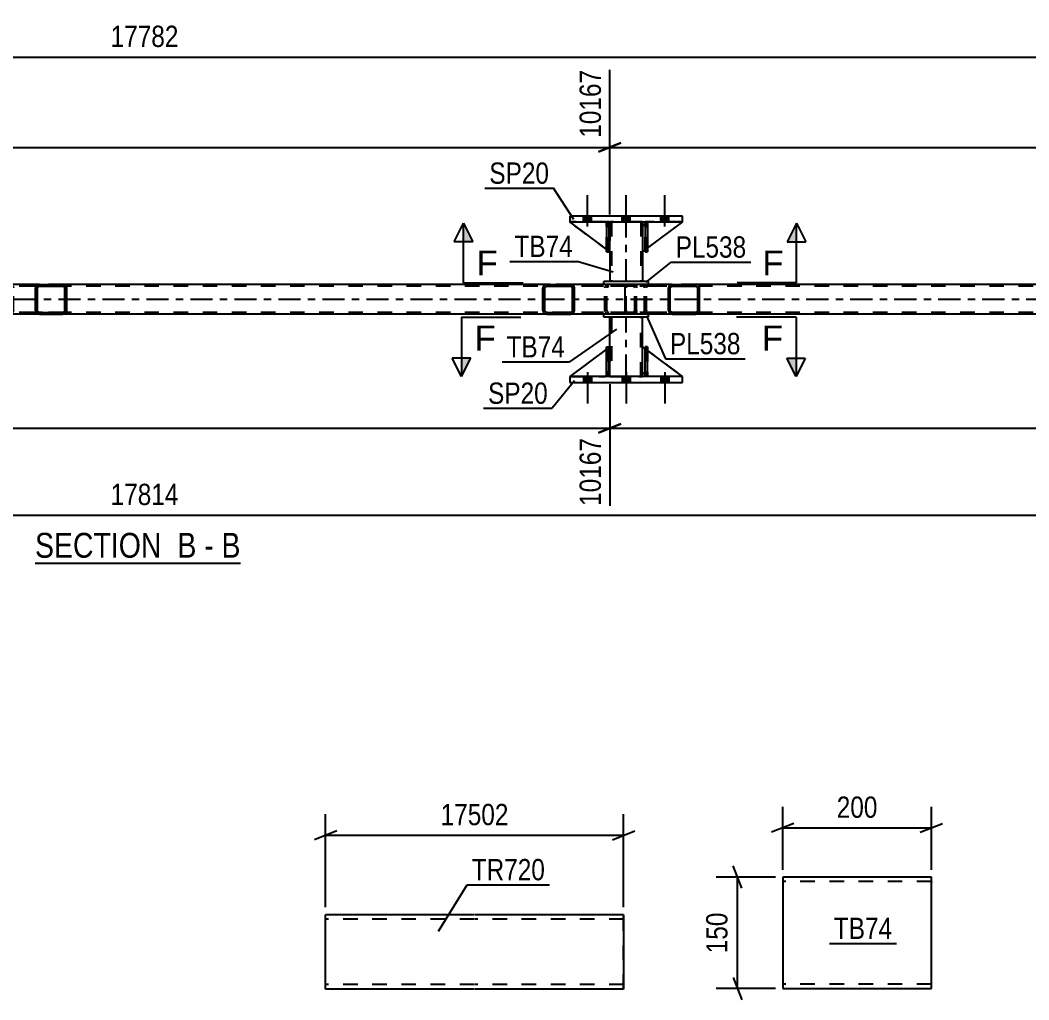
# Model space of a CAD drawing. Header units: millimetres. Extents: x 0 to 841, y 0 to 594.
# Drawn here: x 423 to 558.7, y 123 to 254.8 of the extents above; entities that cross this region are included whole.
import ezdxf

# ---------------------------------------------------------------- set-up
doc = ezdxf.new("R2010")
doc.units = ezdxf.units.MM
doc.linetypes.add('DXK_LINE_DOT2', pattern=[3.9198, 1.9599, -1.9599])
doc.linetypes.add('DXK_LINE_DOT3', pattern=[5.9187, 2.979, -0.9799, 0.9799, -0.9799])
doc.styles.add('Arial', font='ARIAL.TTF', dxfattribs={"height": 0.2})
doc.styles.add('Arial Narrow', font='ARIALN.TTF', dxfattribs={"height": 0.2})

# ---------------------------------------------------------------- blocks, each defined once
blk = doc.blocks.new('Unknown-103655034-12 - 5425')
at = {"color": 6, "linetype": 'Continuous'}
blk.add_line((425, 181.7), (452.65, 181.7), dxfattribs=at)
at = {"color": 0, "linetype": 'Continuous'}
for points in [[(443.11, 182.45), (443.11, 185.95), (425, 185.95), (425, 182.45)], [(446.72, 182.45), (446.72, 185.95), (444.16, 185.95), (444.16, 182.45)], [(449.04, 182.45), (449.04, 185.95), (447.77, 185.95), (447.77, 182.45)], [(452.65, 182.45), (452.65, 185.95), (450.09, 185.95), (450.09, 182.45)]]:
    blk.add_wipeout(points, dxfattribs=at)
at = {"color": 7, "linetype": 'Continuous', "style": 'Arial Narrow'}
for s, p in [('SECTION ', (425, 182.45)), ('B', (444.16, 182.45)), ('B', (450.09, 182.45)), ('-', (447.77, 182.45))]:
    blk.add_text(s, height=3.34, dxfattribs=at).set_placement(p)
blk = doc.blocks.new('Part-103655034-5487 - 5425')
at = {"color": 2, "linetype": 'Continuous'}
for p, q in [((502.33, 227.61), (502.33, 227.01)), ((506.73, 227.61), (506.73, 227.01)), ((502.33, 223.61), (502.33, 219.61)), ((506.73, 223.61), (506.73, 219.61))]:
    blk.add_line(p, q, dxfattribs=at)
at = {"color": 7, "linetype": 'DXK_LINE_DOT2'}
for p, q in [((506.73, 227.61), (502.33, 227.61)), ((502.33, 227.01), (502.33, 223.61)), ((502.57, 227.61), (502.57, 219.61)), ((506.49, 227.61), (506.49, 219.61)), ((506.73, 227.01), (506.73, 223.61)), ((506.73, 219.61), (502.33, 219.61))]:
    blk.add_line(p, q, dxfattribs=at)
at = {"color": 7, "linetype": 'DXK_LINE_DOT3'}
blk.add_line((504.53, 219.61), (504.53, 227.61), dxfattribs=at)
blk = doc.blocks.new('Part-103655034-5560 - 5425')
at = {"color": 2, "linetype": 'Continuous'}
for p, q in [((502.33, 210.81), (502.33, 214.81)), ((506.73, 210.81), (506.73, 214.81)), ((502.33, 206.81), (502.33, 207.41)), ((506.73, 206.81), (506.73, 207.41))]:
    blk.add_line(p, q, dxfattribs=at)
at = {"color": 7, "linetype": 'DXK_LINE_DOT2'}
for p, q in [((506.73, 214.81), (502.33, 214.81)), ((502.57, 214.81), (502.57, 206.81)), ((506.49, 206.81), (506.49, 214.81)), ((502.33, 207.41), (502.33, 210.81)), ((506.73, 207.41), (506.73, 210.81)), ((502.33, 206.81), (506.73, 206.81))]:
    blk.add_line(p, q, dxfattribs=at)
at = {"color": 7, "linetype": 'DXK_LINE_DOT3'}
blk.add_line((504.53, 206.81), (504.53, 214.81), dxfattribs=at)
blk = doc.blocks.new('Part-103655034-5561 - 5425')
at = {"color": 2, "linetype": 'Continuous'}
for p, q in [((507.41, 227.61), (507.09, 227.61)), ((507.09, 227.61), (507.09, 223.61)), ((507.41, 227.61), (507.41, 227.61)), ((507.41, 227.61), (507.41, 223.61)), ((507.41, 223.61), (507.09, 223.61))]:
    blk.add_line(p, q, dxfattribs=at)
at = {"color": 7, "linetype": 'DXK_LINE_DOT2'}
for p, q in [((507.09, 227.01), (507.09, 227.61)), ((507.41, 227.01), (507.09, 227.01)), ((507.09, 227.01), (507.09, 223.61)), ((507.41, 227.01), (507.41, 227.61)), ((507.41, 227.61), (507.41, 227.61)), ((507.41, 223.61), (507.41, 227.01))]:
    blk.add_line(p, q, dxfattribs=at)
blk = doc.blocks.new('Part-103655034-5498 - 5425')
at = {"color": 7, "linetype": 'DXK_LINE_DOT2'}
for p, q in [((502.33, 210.81), (496.93, 206.81)), ((502.33, 207.41), (502.33, 210.81)), ((502.33, 210.81), (502.33, 207.41)), ((496.93, 206.81), (501.73, 206.81)), ((501.73, 206.81), (502.33, 207.41)), ((502.33, 207.41), (501.73, 206.81)), ((502.33, 207.41), (502.33, 207.41))]:
    blk.add_line(p, q, dxfattribs=at)
blk = doc.blocks.new('Part-103655034-5566 - 5425')
at = {"color": 7, "linetype": 'DXK_LINE_DOT2'}
for p, q in [((507.41, 210.81), (507.09, 210.81)), ((507.09, 207.41), (507.09, 210.81)), ((507.09, 210.81), (507.09, 206.81)), ((507.41, 210.81), (507.41, 207.41)), ((507.41, 206.81), (507.41, 210.81)), ((507.41, 207.41), (507.09, 207.41)), ((507.09, 206.81), (507.09, 207.41)), ((507.41, 206.81), (507.09, 206.81)), ((507.41, 207.41), (507.41, 206.81)), ((507.41, 206.81), (507.41, 206.81))]:
    blk.add_line(p, q, dxfattribs=at)
blk = doc.blocks.new('Part-103655034-5502 - 5425')
at = {"linetype": 'Continuous'}
h = blk.add_hatch(dxfattribs=at)
h.set_pattern_fill('', scale=0.7, style=0, pattern_type=0)
h.set_pattern_definition([(45, (514.3635, 218.9149), (-1.57154, 1.57154), [])])
h.paths.add_polyline_path([(514.4, 218.73), (514.36, 218.91), (514.25, 219.07), (514.09, 219.17), (513.9, 219.21), (510.71, 219.21), (510.52, 219.17), (510.36, 219.07), (510.25, 218.91), (510.21, 218.73), (510.21, 215.69), (510.25, 215.51), (510.36, 215.35), (510.52, 215.25), (510.71, 215.21), (513.9, 215.21), (514.09, 215.25), (514.25, 215.35), (514.36, 215.51), (514.4, 215.69)])
h.paths.add_polyline_path([(514.13, 215.6), (514.08, 215.52), (514, 215.47), (513.9, 215.45), (510.71, 215.45), (510.62, 215.47), (510.54, 215.52), (510.48, 215.6), (510.46, 215.69), (510.46, 218.73), (510.48, 218.82), (510.54, 218.9), (510.62, 218.95), (510.71, 218.97), (513.9, 218.97), (514, 218.95), (514.08, 218.9), (514.13, 218.82), (514.15, 218.73), (514.15, 215.69)])
at = {"color": 2, "linetype": 'Continuous'}
for p, q in [((504.39, 218.73), (504.41, 218.91)), ((504.39, 215.69), (504.39, 218.73)), ((504.41, 218.91), (504.47, 219.07)), ((504.47, 219.07), (504.55, 219.17)), ((504.55, 219.17), (504.66, 219.21)), ((510.71, 219.21), (504.66, 219.21)), ((510.25, 218.91), (510.21, 218.73)), ((510.21, 215.69), (510.21, 218.73)), ((510.46, 218.73), (510.48, 218.82)), ((510.46, 215.69), (510.46, 218.73)), ((510.48, 218.82), (510.54, 218.9)), ((510.71, 219.21), (510.52, 219.17)), ((510.54, 218.9), (510.62, 218.95)), ((510.62, 218.95), (510.71, 218.97)), ((510.71, 219.21), (513.9, 219.21)), ((510.71, 218.97), (513.9, 218.97)), ((514.09, 219.17), (513.9, 219.21)), ((513.9, 218.97), (514, 218.95)), ((514, 218.95), (514.08, 218.9)), ((514.08, 218.9), (514.13, 218.82)), ((514.13, 218.82), (514.15, 218.73)), ((514.15, 215.69), (514.15, 218.73)), ((514.4, 218.73), (514.36, 218.91)), ((514.4, 215.69), (514.4, 218.73)), ((504.41, 215.51), (504.39, 215.69)), ((504.47, 215.35), (504.41, 215.51)), ((504.55, 215.25), (504.47, 215.35)), ((504.66, 215.21), (504.55, 215.25)), ((510.71, 215.21), (504.66, 215.21)), ((510.21, 215.69), (510.25, 215.51)), ((510.48, 215.6), (510.46, 215.69)), ((510.54, 215.52), (510.48, 215.6)), ((510.52, 215.25), (510.71, 215.21)), ((510.62, 215.47), (510.54, 215.52)), ((510.71, 215.45), (510.62, 215.47)), ((510.71, 215.45), (513.9, 215.45)), ((510.71, 215.21), (513.9, 215.21)), ((514, 215.47), (513.9, 215.45)), ((513.9, 215.21), (514.09, 215.25)), ((514.08, 215.52), (514, 215.47)), ((514.13, 215.6), (514.08, 215.52)), ((514.15, 215.69), (514.13, 215.6)), ((514.36, 215.51), (514.4, 215.69))]:
    blk.add_line(p, q, dxfattribs=at)
at = {"color": 7, "linetype": 'DXK_LINE_DOT2'}
for p, q in [((504.53, 218.82), (504.52, 218.73)), ((504.52, 215.69), (504.52, 218.73)), ((504.56, 218.9), (504.53, 218.82)), ((504.61, 218.95), (504.56, 218.9)), ((504.66, 218.97), (504.61, 218.95)), ((513.9, 218.97), (504.66, 218.97)), ((505.93, 218.97), (505.93, 219.21)), ((506.75, 219.21), (506.94, 219.17)), ((506.84, 218.95), (506.75, 218.97)), ((506.93, 218.9), (506.84, 218.95)), ((506.98, 218.82), (506.93, 218.9)), ((507, 218.73), (506.98, 218.82)), ((507, 215.69), (507, 218.73)), ((507.21, 218.91), (507.25, 218.73)), ((507.25, 215.69), (507.25, 218.73)), ((513.9, 219.21), (510.71, 219.21)), ((504.52, 215.69), (504.53, 215.6)), ((504.53, 215.6), (504.56, 215.52)), ((504.56, 215.52), (504.61, 215.47)), ((504.61, 215.47), (504.66, 215.45)), ((513.9, 215.45), (504.66, 215.45)), ((505.93, 215.21), (505.93, 215.45)), ((506.75, 215.45), (506.84, 215.47)), ((506.94, 215.25), (506.75, 215.21)), ((506.84, 215.47), (506.93, 215.52)), ((506.93, 215.52), (506.98, 215.6)), ((506.98, 215.6), (507, 215.69)), ((507.25, 215.69), (507.21, 215.51)), ((513.9, 215.21), (510.71, 215.21))]:
    blk.add_line(p, q, dxfattribs=at)
for centre, start, end in [((506.76, 218.72), 23.8494, 68.8059), ((506.76, 215.71), 291.1941, 336.1506)]:
    blk.add_arc(centre, 0.492, start, end, dxfattribs=at)
at = {"color": 2, "linetype": 'Continuous'}
for centre, start, end in [((510.7, 218.72), 111.1941, 156.1506), ((513.91, 218.72), 23.8494, 68.8059), ((510.7, 215.71), 203.8494, 248.8059), ((513.91, 215.71), 291.1941, 336.1506)]:
    blk.add_arc(centre, 0.492, start, end, dxfattribs=at)
blk = doc.blocks.new('Part-103655034-5568 - 5425')
at = {"color": 2, "linetype": 'Continuous'}
for p, q in [((507.09, 206.81), (507.09, 210.81)), ((507.09, 210.81), (507.41, 210.81)), ((507.41, 206.81), (507.41, 210.81)), ((507.09, 206.81), (507.09, 206.81)), ((507.41, 206.81), (507.09, 206.81))]:
    blk.add_line(p, q, dxfattribs=at)
at = {"color": 7, "linetype": 'DXK_LINE_DOT2'}
for p, q in [((507.09, 210.81), (507.09, 207.41)), ((507.41, 207.41), (507.41, 210.81)), ((507.09, 207.41), (507.09, 206.81)), ((507.09, 207.41), (507.41, 207.41)), ((507.41, 206.81), (507.41, 207.41)), ((507.41, 206.81), (507.41, 206.81))]:
    blk.add_line(p, q, dxfattribs=at)
blk = doc.blocks.new('Part-103655034-5572 - 5425')
at = {"color": 7, "linetype": 'DXK_LINE_DOT2'}
for p, q in [((506.73, 207.41), (506.73, 210.81)), ((506.73, 210.81), (512.13, 206.81)), ((507.33, 206.81), (506.73, 207.41)), ((512.13, 206.81), (507.33, 206.81))]:
    blk.add_line(p, q, dxfattribs=at)
blk = doc.blocks.new('Part-103655034-5573 - 5425')
at = {"color": 2, "linetype": 'Continuous'}
for p, q in [((506.73, 207.41), (506.73, 210.81)), ((507.09, 210.55), (506.73, 210.81)), ((512.13, 206.81), (507.41, 210.31)), ((507.09, 207.06), (506.73, 207.41))]:
    blk.add_line(p, q, dxfattribs=at)
at = {"color": 7, "linetype": 'DXK_LINE_DOT2'}
for p, q in [((507.41, 210.31), (507.09, 210.55)), ((507.33, 206.81), (507.09, 207.06)), ((512.13, 206.81), (507.33, 206.81)), ((512.13, 206.81), (512.13, 206.81)), ((512.13, 206.81), (512.13, 206.81))]:
    blk.add_line(p, q, dxfattribs=at)
blk = doc.blocks.new('Part-103655034-5509 - 5425')
at = {"color": 2, "linetype": 'Continuous'}
for p, q in [((507.09, 227.36), (506.73, 227.01)), ((506.73, 227.01), (506.73, 223.61)), ((512.13, 227.61), (507.41, 224.11)), ((507.09, 223.87), (506.73, 223.61))]:
    blk.add_line(p, q, dxfattribs=at)
at = {"color": 7, "linetype": 'DXK_LINE_DOT2'}
for p, q in [((507.33, 227.61), (507.09, 227.36)), ((512.13, 227.61), (507.33, 227.61)), ((507.41, 224.11), (507.09, 223.87))]:
    blk.add_line(p, q, dxfattribs=at)
blk = doc.blocks.new('Part-103655034-5511 - 5425')
at = {"color": 7, "linetype": 'DXK_LINE_DOT2'}
for p, q in [((501.89, 210.81), (502.21, 210.81)), ((501.89, 207.41), (501.89, 210.81)), ((501.89, 210.81), (501.89, 206.81)), ((502.21, 210.81), (502.21, 207.41)), ((502.21, 206.81), (502.21, 210.72)), ((502.21, 207.41), (501.89, 207.41)), ((501.89, 206.81), (501.89, 207.41)), ((502.21, 206.81), (501.89, 206.81)), ((502.21, 207.41), (502.21, 206.81)), ((502.21, 206.81), (502.21, 206.81))]:
    blk.add_line(p, q, dxfattribs=at)
blk = doc.blocks.new('Part-103655034-5513 - 5425')
at = {"color": 2, "linetype": 'Continuous'}
for p, q in [((501.89, 206.81), (501.89, 210.81)), ((501.89, 210.81), (502.21, 210.81)), ((502.21, 206.81), (502.21, 210.81)), ((501.89, 206.81), (501.89, 206.81)), ((502.21, 206.81), (501.89, 206.81))]:
    blk.add_line(p, q, dxfattribs=at)
at = {"color": 7, "linetype": 'DXK_LINE_DOT2'}
for p, q in [((501.89, 210.81), (501.89, 207.41)), ((502.21, 207.41), (502.21, 210.81)), ((501.89, 207.41), (501.89, 206.81)), ((501.89, 207.41), (502.21, 207.41)), ((502.21, 206.81), (502.21, 207.41)), ((502.21, 206.81), (502.21, 206.81))]:
    blk.add_line(p, q, dxfattribs=at)
blk = doc.blocks.new('Part-103655034-5578 - 5425')
at = {"color": 2, "linetype": 'Continuous'}
for p, q in [((496.93, 206.81), (496.93, 206.01)), ((512.13, 206.81), (496.93, 206.81)), ((512.13, 206.01), (512.13, 206.81)), ((496.93, 206.01), (512.13, 206.01))]:
    blk.add_line(p, q, dxfattribs=at)
blk = doc.blocks.new('Part-103655034-5516 - 5425')
at = {"color": 7, "linetype": 'DXK_LINE_DOT2'}
for p, q in [((507.09, 227.01), (507.09, 227.61)), ((507.09, 227.61), (507.09, 227.61)), ((507.09, 227.61), (507.09, 223.61)), ((507.41, 227.61), (507.09, 227.61)), ((507.09, 223.61), (507.09, 227.01)), ((507.09, 227.01), (507.41, 227.01)), ((507.41, 227.01), (507.41, 227.61)), ((507.41, 223.61), (507.41, 227.61)), ((507.41, 227.01), (507.41, 223.61)), ((507.09, 223.61), (507.41, 223.61))]:
    blk.add_line(p, q, dxfattribs=at)
blk = doc.blocks.new('Part-103655034-5550 - 5425')
at = {"color": 2, "linetype": 'Continuous'}
for p, q in [((507.53, 219.61), (501.53, 219.61)), ((501.53, 219.21), (501.53, 219.61)), ((507.53, 219.21), (507.53, 219.61))]:
    blk.add_line(p, q, dxfattribs=at)
at = {"color": 7, "linetype": 'DXK_LINE_DOT2'}
blk.add_line((507.53, 219.21), (501.53, 219.21), dxfattribs=at)
blk = doc.blocks.new('Part-103655034-5555 - 5425')
at = {"color": 2, "linetype": 'Continuous'}
for p, q in [((501.53, 214.81), (501.53, 215.21)), ((507.53, 214.81), (501.53, 214.81)), ((507.53, 214.81), (507.53, 215.21))]:
    blk.add_line(p, q, dxfattribs=at)
at = {"color": 7, "linetype": 'DXK_LINE_DOT2'}
blk.add_line((507.53, 215.21), (501.53, 215.21), dxfattribs=at)
blk = doc.blocks.new('Part-103655034-5571 - 5425')
at = {"color": 2, "linetype": 'Continuous'}
for p, q in [((501.89, 210.48), (496.93, 206.81)), ((502.33, 210.81), (502.21, 210.72)), ((502.33, 207.41), (502.33, 210.81)), ((501.89, 206.96), (501.73, 206.81)), ((502.33, 207.41), (502.21, 207.28)), ((502.33, 207.41), (502.33, 207.41))]:
    blk.add_line(p, q, dxfattribs=at)
at = {"color": 7, "linetype": 'DXK_LINE_DOT2'}
for p, q in [((502.21, 210.72), (501.89, 210.48)), ((502.33, 207.41), (502.33, 210.81)), ((496.93, 206.81), (501.73, 206.81)), ((502.33, 207.41), (501.73, 206.81)), ((502.21, 207.28), (501.89, 206.96))]:
    blk.add_line(p, q, dxfattribs=at)
blk = doc.blocks.new('Part-103655034-5583 - 5425')
at = {"color": 2, "linetype": 'Continuous'}
for p, q in [((512.13, 228.41), (496.93, 228.41)), ((496.93, 228.41), (496.93, 227.61)), ((512.13, 227.61), (512.13, 228.41)), ((496.93, 227.61), (512.13, 227.61))]:
    blk.add_line(p, q, dxfattribs=at)
blk = doc.blocks.new('Part-103655034-5584 - 5425')
at = {"color": 2, "linetype": 'Continuous'}
for p, q in [((502.21, 227.61), (501.89, 227.61)), ((501.89, 227.61), (501.89, 223.61)), ((502.21, 227.61), (502.21, 227.61)), ((502.21, 227.61), (502.21, 223.61)), ((502.21, 223.61), (501.89, 223.61))]:
    blk.add_line(p, q, dxfattribs=at)
at = {"color": 7, "linetype": 'DXK_LINE_DOT2'}
for p, q in [((501.89, 227.01), (501.89, 227.61)), ((502.21, 227.01), (501.89, 227.01)), ((501.89, 227.01), (501.89, 223.61)), ((502.21, 227.01), (502.21, 227.61)), ((502.21, 227.61), (502.21, 227.61)), ((502.21, 223.61), (502.21, 227.01))]:
    blk.add_line(p, q, dxfattribs=at)
blk = doc.blocks.new('Part-103655034-5585 - 5425')
at = {"color": 7, "linetype": 'DXK_LINE_DOT2'}
for p, q in [((502.33, 223.61), (496.93, 227.61)), ((496.93, 227.61), (501.73, 227.61)), ((501.73, 227.61), (502.33, 227.01)), ((502.33, 227.01), (501.73, 227.61)), ((502.33, 227.01), (502.33, 223.61)), ((502.33, 227.01), (502.33, 227.01)), ((502.33, 227.01), (502.33, 223.61))]:
    blk.add_line(p, q, dxfattribs=at)
blk = doc.blocks.new('Part-103655034-5586 - 5425')
at = {"color": 2, "linetype": 'Continuous'}
for p, q in [((501.89, 223.94), (496.93, 227.61)), ((501.89, 227.46), (501.73, 227.61)), ((502.33, 227.01), (502.21, 227.14)), ((502.33, 227.01), (502.33, 227.01)), ((502.33, 223.61), (502.33, 227.01)), ((502.21, 223.7), (502.33, 223.61)), ((502.33, 223.61), (502.33, 223.61))]:
    blk.add_line(p, q, dxfattribs=at)
at = {"color": 7, "linetype": 'DXK_LINE_DOT2'}
for p, q in [((501.73, 227.61), (496.93, 227.61)), ((501.73, 227.61), (502.33, 227.01)), ((502.21, 227.14), (501.89, 227.46)), ((502.33, 227.01), (502.33, 223.61)), ((502.21, 223.7), (501.89, 223.94))]:
    blk.add_line(p, q, dxfattribs=at)
blk = doc.blocks.new('Part-103655034-5587 - 5425')
at = {"color": 7, "linetype": 'DXK_LINE_DOT2'}
for p, q in [((507.33, 227.61), (506.73, 227.01)), ((506.73, 223.61), (512.13, 227.61)), ((506.73, 227.01), (506.73, 223.61)), ((512.13, 227.61), (507.33, 227.61))]:
    blk.add_line(p, q, dxfattribs=at)
blk = doc.blocks.new('Part-103655034-5590 - 5425')
at = {"linetype": 'Continuous'}
h = blk.add_hatch(dxfattribs=at)
h.set_pattern_fill('', scale=0.7, style=0, pattern_type=0)
h.set_pattern_definition([(45, (429.2293, 218.9149), (-1.57154, 1.57154), [])])
h.paths.add_polyline_path([(429.27, 218.73), (429.23, 218.91), (429.12, 219.07), (428.96, 219.17), (428.76, 219.21), (425.58, 219.21), (425.39, 219.17), (425.22, 219.07), (425.12, 218.91), (425.08, 218.73), (425.08, 215.69), (425.12, 215.51), (425.22, 215.35), (425.39, 215.25), (425.58, 215.21), (428.76, 215.21), (428.96, 215.25), (429.12, 215.35), (429.23, 215.51), (429.27, 215.69)])
h.paths.add_polyline_path([(429, 215.6), (428.94, 215.52), (428.86, 215.47), (428.76, 215.45), (425.58, 215.45), (425.48, 215.47), (425.4, 215.52), (425.35, 215.6), (425.33, 215.69), (425.33, 218.73), (425.35, 218.82), (425.4, 218.9), (425.48, 218.95), (425.58, 218.97), (428.76, 218.97), (428.86, 218.95), (428.94, 218.9), (429, 218.82), (429.02, 218.73), (429.02, 215.69)])
at = {"color": 2, "linetype": 'Continuous'}
for p, q in [((419.25, 218.73), (419.27, 218.91)), ((419.25, 215.69), (419.25, 218.73)), ((419.27, 218.91), (419.33, 219.07)), ((419.33, 219.07), (419.42, 219.17)), ((419.42, 219.17), (419.52, 219.21)), ((425.58, 219.21), (419.52, 219.21)), ((425.12, 218.91), (425.08, 218.73)), ((425.08, 215.69), (425.08, 218.73)), ((425.33, 218.73), (425.35, 218.82)), ((425.33, 215.69), (425.33, 218.73)), ((425.35, 218.82), (425.4, 218.9)), ((425.58, 219.21), (425.39, 219.17)), ((425.4, 218.9), (425.48, 218.95)), ((425.48, 218.95), (425.58, 218.97)), ((425.58, 219.21), (428.76, 219.21)), ((425.58, 218.97), (428.76, 218.97)), ((428.96, 219.17), (428.76, 219.21)), ((428.76, 218.97), (428.86, 218.95)), ((428.86, 218.95), (428.94, 218.9)), ((428.94, 218.9), (429, 218.82)), ((429, 218.82), (429.02, 218.73)), ((429.02, 215.69), (429.02, 218.73)), ((429.27, 218.73), (429.23, 218.91)), ((429.27, 215.69), (429.27, 218.73)), ((419.27, 215.51), (419.25, 215.69)), ((419.33, 215.35), (419.27, 215.51)), ((419.42, 215.25), (419.33, 215.35)), ((419.52, 215.21), (419.42, 215.25)), ((425.58, 215.21), (419.52, 215.21)), ((425.08, 215.69), (425.12, 215.51)), ((425.35, 215.6), (425.33, 215.69)), ((425.4, 215.52), (425.35, 215.6)), ((425.39, 215.25), (425.58, 215.21)), ((425.48, 215.47), (425.4, 215.52)), ((425.58, 215.45), (425.48, 215.47)), ((425.58, 215.45), (428.76, 215.45)), ((425.58, 215.21), (428.76, 215.21)), ((428.86, 215.47), (428.76, 215.45)), ((428.76, 215.21), (428.96, 215.25)), ((428.94, 215.52), (428.86, 215.47)), ((429, 215.6), (428.94, 215.52)), ((429.02, 215.69), (429, 215.6)), ((429.23, 215.51), (429.27, 215.69))]:
    blk.add_line(p, q, dxfattribs=at)
at = {"color": 7, "linetype": 'DXK_LINE_DOT2'}
for p, q in [((419.4, 218.82), (419.39, 218.73)), ((419.39, 215.69), (419.39, 218.73)), ((419.43, 218.9), (419.4, 218.82)), ((419.47, 218.95), (419.43, 218.9)), ((419.52, 218.97), (419.47, 218.95)), ((428.76, 218.97), (419.52, 218.97)), ((420.8, 218.97), (420.8, 219.21)), ((421.61, 219.21), (421.81, 219.17)), ((421.71, 218.95), (421.61, 218.97)), ((421.79, 218.9), (421.71, 218.95)), ((421.85, 218.82), (421.79, 218.9)), ((421.87, 218.73), (421.85, 218.82)), ((421.87, 215.69), (421.87, 218.73)), ((422.08, 218.91), (422.12, 218.73)), ((422.12, 215.69), (422.12, 218.73)), ((428.76, 219.21), (425.58, 219.21)), ((419.39, 215.69), (419.4, 215.6)), ((419.4, 215.6), (419.43, 215.52)), ((419.43, 215.52), (419.47, 215.47)), ((419.47, 215.47), (419.52, 215.45)), ((428.76, 215.45), (419.52, 215.45)), ((420.8, 215.21), (420.8, 215.45)), ((421.61, 215.45), (421.71, 215.47)), ((421.81, 215.25), (421.61, 215.21)), ((421.71, 215.47), (421.79, 215.52)), ((421.79, 215.52), (421.85, 215.6)), ((421.85, 215.6), (421.87, 215.69)), ((422.12, 215.69), (422.08, 215.51)), ((428.76, 215.21), (425.58, 215.21))]:
    blk.add_line(p, q, dxfattribs=at)
for centre, start, end in [((421.63, 218.72), 23.8494, 68.8059), ((421.63, 215.71), 291.1941, 336.1506)]:
    blk.add_arc(centre, 0.492, start, end, dxfattribs=at)
at = {"color": 2, "linetype": 'Continuous'}
for centre, start, end in [((425.57, 218.72), 111.1941, 156.1506), ((428.78, 218.72), 23.8494, 68.8059), ((425.57, 215.71), 203.8494, 248.8059), ((428.78, 215.71), 291.1941, 336.1506)]:
    blk.add_arc(centre, 0.492, start, end, dxfattribs=at)
blk = doc.blocks.new('Part-103655034-5595 - 5425')
at = {"color": 7, "linetype": 'DXK_LINE_DOT2'}
for p, q in [((770.94, 218.97), (108.54, 218.97)), ((428.76, 219.21), (408.7, 219.21)), ((513.9, 219.21), (493.84, 219.21)), ((770.94, 215.45), (108.54, 215.45)), ((428.76, 215.21), (408.7, 215.21)), ((513.9, 215.21), (493.84, 215.21))]:
    blk.add_line(p, q, dxfattribs=at)
at = {"color": 2, "linetype": 'Continuous'}
for p, q in [((493.84, 219.21), (428.76, 219.21)), ((578.97, 219.21), (513.9, 219.21)), ((493.84, 215.21), (428.76, 215.21)), ((578.97, 215.21), (513.9, 215.21))]:
    blk.add_line(p, q, dxfattribs=at)
at = {"color": 7, "linetype": 'DXK_LINE_DOT3'}
blk.add_line((108.54, 217.21), (770.94, 217.21), dxfattribs=at)
blk = doc.blocks.new('Part-103655034-5669 - 5425')
at = {"color": 7, "linetype": 'DXK_LINE_DOT2'}
for p, q in [((501.89, 227.01), (501.89, 227.61)), ((501.89, 227.61), (501.89, 227.61)), ((501.89, 227.61), (501.89, 223.61)), ((502.21, 227.61), (501.89, 227.61)), ((501.89, 223.61), (501.89, 227.01)), ((501.89, 227.01), (502.21, 227.01)), ((502.21, 227.01), (502.21, 227.61)), ((502.21, 223.61), (502.21, 227.61)), ((502.21, 227.01), (502.21, 223.61)), ((501.89, 223.61), (502.21, 223.61))]:
    blk.add_line(p, q, dxfattribs=at)
blk = doc.blocks.new('Part-103655034-5694 - 5425')
at = {"linetype": 'Continuous'}
h = blk.add_hatch(dxfattribs=at)
h.set_pattern_fill('', scale=0.7, style=0, pattern_type=0)
h.set_pattern_definition([(45, (497.5454, 218.9149), (-1.57154, 1.57154), [])])
h.paths.add_polyline_path([(497.58, 218.73), (497.55, 218.91), (497.43, 219.07), (497.27, 219.17), (497.07, 219.21), (493.84, 219.21), (493.64, 219.17), (493.48, 219.07), (493.37, 218.91), (493.33, 218.73), (493.33, 215.69), (493.37, 215.51), (493.48, 215.35), (493.64, 215.25), (493.84, 215.21), (497.07, 215.21), (497.27, 215.25), (497.43, 215.35), (497.55, 215.51), (497.58, 215.69)])
h.paths.add_polyline_path([(497.31, 215.6), (497.25, 215.52), (497.17, 215.47), (497.07, 215.45), (493.84, 215.45), (493.74, 215.47), (493.66, 215.52), (493.6, 215.6), (493.58, 215.69), (493.58, 218.73), (493.6, 218.82), (493.66, 218.9), (493.74, 218.95), (493.84, 218.97), (497.07, 218.97), (497.17, 218.95), (497.25, 218.9), (497.31, 218.82), (497.33, 218.73), (497.33, 215.69)])
at = {"color": 2, "linetype": 'Continuous'}
for p, q in [((493.37, 218.91), (493.33, 218.73)), ((493.33, 215.69), (493.33, 218.73)), ((493.58, 218.73), (493.6, 218.82)), ((493.58, 215.69), (493.58, 218.73)), ((493.6, 218.82), (493.66, 218.9)), ((493.84, 219.21), (493.64, 219.17)), ((493.66, 218.9), (493.74, 218.95)), ((493.74, 218.95), (493.84, 218.97)), ((493.84, 219.21), (497.07, 219.21)), ((493.84, 218.97), (497.07, 218.97)), ((504.66, 219.21), (497.07, 219.21)), ((497.27, 219.17), (497.07, 219.21)), ((497.07, 218.97), (497.17, 218.95)), ((497.17, 218.95), (497.25, 218.9)), ((497.25, 218.9), (497.31, 218.82)), ((497.31, 218.82), (497.33, 218.73)), ((497.33, 215.69), (497.33, 218.73)), ((497.58, 218.73), (497.55, 218.91)), ((497.58, 215.69), (497.58, 218.73)), ((493.33, 215.69), (493.37, 215.51)), ((493.6, 215.6), (493.58, 215.69)), ((493.66, 215.52), (493.6, 215.6)), ((493.64, 215.25), (493.84, 215.21)), ((493.74, 215.47), (493.66, 215.52)), ((493.84, 215.45), (493.74, 215.47)), ((493.84, 215.45), (497.07, 215.45)), ((493.84, 215.21), (497.07, 215.21)), ((497.17, 215.47), (497.07, 215.45)), ((497.07, 215.21), (497.27, 215.25)), ((504.66, 215.21), (497.07, 215.21)), ((497.25, 215.52), (497.17, 215.47)), ((497.31, 215.6), (497.25, 215.52)), ((497.33, 215.69), (497.31, 215.6)), ((497.55, 215.51), (497.58, 215.69))]:
    blk.add_line(p, q, dxfattribs=at)
at = {"color": 7, "linetype": 'DXK_LINE_DOT2'}
for p, q in [((497.07, 219.21), (493.84, 219.21)), ((505.42, 218.97), (493.84, 218.97)), ((501.68, 218.73), (501.72, 218.91)), ((501.68, 215.69), (501.68, 218.73)), ((501.95, 218.82), (501.93, 218.73)), ((501.93, 215.69), (501.93, 218.73)), ((502.01, 218.9), (501.95, 218.82)), ((501.99, 219.17), (502.19, 219.21)), ((502.01, 218.9), (502.03, 218.91)), ((502.03, 218.91), (502.09, 218.95)), ((502.09, 218.95), (502.19, 218.97)), ((505.42, 219.21), (504.66, 219.21)), ((505.42, 219.21), (505.62, 219.17)), ((505.52, 218.95), (505.42, 218.97)), ((505.6, 218.9), (505.52, 218.95)), ((505.66, 218.82), (505.6, 218.9)), ((505.68, 218.73), (505.66, 218.82)), ((505.68, 215.69), (505.68, 218.73)), ((505.89, 218.91), (505.93, 218.73)), ((505.93, 215.69), (505.93, 218.73)), ((505.42, 215.45), (493.84, 215.45)), ((497.07, 215.21), (493.84, 215.21)), ((501.72, 215.51), (501.68, 215.69)), ((501.93, 215.69), (501.95, 215.6)), ((501.95, 215.6), (502.01, 215.52)), ((502.19, 215.21), (501.99, 215.25)), ((502.01, 215.52), (502.03, 215.51)), ((502.03, 215.51), (502.09, 215.47)), ((502.09, 215.47), (502.19, 215.45)), ((505.42, 215.21), (504.66, 215.21)), ((505.42, 215.45), (505.52, 215.47)), ((505.62, 215.25), (505.42, 215.21)), ((505.52, 215.47), (505.6, 215.52)), ((505.6, 215.52), (505.66, 215.6)), ((505.66, 215.6), (505.68, 215.69)), ((505.93, 215.69), (505.89, 215.51))]:
    blk.add_line(p, q, dxfattribs=at)
at = {"color": 2, "linetype": 'Continuous'}
for centre, start, end in [((493.82, 218.71), 110.7583, 155.68), ((497.09, 218.71), 24.32, 69.2417), ((493.82, 215.71), 204.32, 249.2417), ((497.09, 215.71), 290.7583, 335.68)]:
    blk.add_arc(centre, 0.496, start, end, dxfattribs=at)
at = {"color": 7, "linetype": 'DXK_LINE_DOT2'}
for centre, start, end in [((502.17, 218.71), 110.7583, 155.68), ((505.44, 218.71), 24.32, 69.2417), ((502.17, 215.71), 204.32, 249.2417), ((505.44, 215.71), 290.7583, 335.68)]:
    blk.add_arc(centre, 0.496, start, end, dxfattribs=at)
blk = doc.blocks.new('Bolt-103655034-5697 - 5425')
at = {"linetype": 'Continuous'}
for points in [[(498.81, 227.61), (499.85, 227.61), (499.85, 228.41), (498.81, 228.41)], [(498.81, 227.61), (499.85, 227.61), (499.85, 228.41), (498.81, 228.41)], [(498.81, 227.61), (499.85, 227.61), (499.85, 228.41), (498.81, 228.41)], [(504.01, 227.61), (505.05, 227.61), (505.05, 228.41), (504.01, 228.41)], [(504.01, 227.61), (505.05, 227.61), (505.05, 228.41), (504.01, 228.41)], [(509.21, 227.61), (510.25, 227.61), (510.25, 228.41), (509.21, 228.41)], [(509.21, 227.61), (510.25, 227.61), (510.25, 228.41), (509.21, 228.41)], [(509.21, 227.61), (510.25, 227.61), (510.25, 228.41), (509.21, 228.41)]]:
    blk.add_hatch(color=1, dxfattribs=at).paths.add_polyline_path(points)
at = {"color": 1, "linetype": 'Continuous'}
for p, q in [((499.33, 227.01), (499.33, 231.21)), ((499.33, 227.01), (499.33, 231.21)), ((499.33, 227.01), (499.33, 231.21)), ((504.53, 227.01), (504.53, 231.21)), ((504.53, 227.01), (504.53, 231.21)), ((509.73, 227.01), (509.73, 231.21)), ((509.73, 227.01), (509.73, 231.21)), ((509.73, 227.01), (509.73, 231.21)), ((498.81, 227.61), (498.81, 228.41)), ((498.81, 227.61), (498.81, 228.41)), ((498.81, 227.61), (498.81, 228.41)), ((499.85, 227.61), (499.85, 228.41)), ((499.85, 227.61), (499.85, 228.41)), ((499.85, 227.61), (499.85, 228.41)), ((504.01, 227.61), (504.01, 228.41)), ((504.01, 227.61), (504.01, 228.41)), ((505.05, 227.61), (505.05, 228.41)), ((505.05, 227.61), (505.05, 228.41)), ((509.21, 227.61), (509.21, 228.41)), ((509.21, 227.61), (509.21, 228.41)), ((509.21, 227.61), (509.21, 228.41)), ((510.25, 227.61), (510.25, 228.41)), ((510.25, 227.61), (510.25, 228.41)), ((510.25, 227.61), (510.25, 228.41))]:
    blk.add_line(p, q, dxfattribs=at)
blk = doc.blocks.new('Bolt-103655034-5698 - 5425')
at = {"linetype": 'Continuous'}
for points in [[(499.85, 206.81), (498.81, 206.81), (498.81, 206.01), (499.85, 206.01)], [(499.85, 206.81), (498.81, 206.81), (498.81, 206.01), (499.85, 206.01)], [(499.85, 206.81), (498.81, 206.81), (498.81, 206.01), (499.85, 206.01)], [(505.05, 206.81), (504.01, 206.81), (504.01, 206.01), (505.05, 206.01)], [(505.05, 206.81), (504.01, 206.81), (504.01, 206.01), (505.05, 206.01)], [(510.25, 206.81), (509.21, 206.81), (509.21, 206.01), (510.25, 206.01)], [(510.25, 206.81), (509.21, 206.81), (509.21, 206.01), (510.25, 206.01)], [(510.25, 206.81), (509.21, 206.81), (509.21, 206.01), (510.25, 206.01)]]:
    blk.add_hatch(color=1, dxfattribs=at).paths.add_polyline_path(points)
at = {"color": 1, "linetype": 'Continuous'}
for p, q in [((498.81, 206.81), (498.81, 206.01)), ((498.81, 206.81), (498.81, 206.01)), ((498.81, 206.81), (498.81, 206.01)), ((499.33, 207.41), (499.33, 203.21)), ((499.33, 207.41), (499.33, 203.21)), ((499.33, 207.41), (499.33, 203.21)), ((499.85, 206.81), (499.85, 206.01)), ((499.85, 206.81), (499.85, 206.01)), ((499.85, 206.81), (499.85, 206.01)), ((504.01, 206.81), (504.01, 206.01)), ((504.01, 206.81), (504.01, 206.01)), ((504.53, 207.41), (504.53, 203.21)), ((504.53, 207.41), (504.53, 203.21)), ((505.05, 206.81), (505.05, 206.01)), ((505.05, 206.81), (505.05, 206.01)), ((509.21, 206.81), (509.21, 206.01)), ((509.21, 206.81), (509.21, 206.01)), ((509.21, 206.81), (509.21, 206.01)), ((509.73, 207.41), (509.73, 203.21)), ((509.73, 207.41), (509.73, 203.21)), ((509.73, 207.41), (509.73, 203.21)), ((510.25, 206.81), (510.25, 206.01)), ((510.25, 206.81), (510.25, 206.01)), ((510.25, 206.81), (510.25, 206.01))]:
    blk.add_line(p, q, dxfattribs=at)
blk = doc.blocks.new('Part-103655034-6180 - 6175')
at = {"color": 2, "linetype": 'Continuous'}
for p, q in [((525.6, 139.48), (525.6, 124.57)), ((545.6, 139.48), (525.6, 139.48)), ((545.6, 125.68), (545.6, 139.48)), ((545.6, 124.48), (545.6, 125.68)), ((525.6, 124.57), (525.6, 124.48)), ((525.6, 124.48), (545.6, 124.48))]:
    blk.add_line(p, q, dxfattribs=at)
at = {"color": 7, "linetype": 'DXK_LINE_DOT2'}
for p, q in [((545.6, 138.88), (525.6, 138.88)), ((545.6, 138.83), (545.6, 138.88)), ((545.6, 138.88), (545.6, 138.83)), ((545.6, 138.74), (545.6, 138.83)), ((545.6, 138.83), (545.6, 138.74)), ((525.6, 125.08), (525.6, 125.12)), ((545.6, 125.08), (525.6, 125.08)), ((545.6, 125.12), (545.6, 125.45)), ((545.6, 125.08), (545.6, 125.12))]:
    blk.add_line(p, q, dxfattribs=at)
blk = doc.blocks.new('Part-103655034-2411 - 2404')
at = {"color": 2, "linetype": 'Continuous'}
for p, q in [((484.09, 134.42), (464.09, 134.42)), ((464.09, 124.51), (464.09, 134.42)), ((504.19, 134.42), (484.19, 134.42)), ((504.19, 134.42), (504.19, 134.42)), ((504.19, 134.42), (504.19, 125.62)), ((504.19, 125.62), (504.19, 124.42)), ((464.09, 124.42), (464.09, 124.51)), ((484.09, 124.42), (464.09, 124.42)), ((504.19, 124.42), (484.19, 124.42)), ((504.19, 124.42), (504.19, 124.42))]:
    blk.add_line(p, q, dxfattribs=at)
at = {"color": 7, "linetype": 'DXK_LINE_DOT2'}
for p, q in [((504.19, 124.42), (504.19, 134.42)), ((504.19, 134.42), (504.19, 134.42)), ((484.09, 133.82), (464.09, 133.82)), ((504.19, 133.82), (484.19, 133.82)), ((504.19, 133.82), (504.19, 133.82)), ((464.09, 125.02), (464.09, 125.06)), ((484.09, 125.02), (464.09, 125.02)), ((504.19, 125.02), (484.19, 125.02)), ((504.19, 125.06), (504.19, 125.39)), ((504.19, 125.02), (504.19, 125.06)), ((504.19, 125.02), (504.19, 125.02)), ((504.19, 124.42), (504.19, 124.42))]:
    blk.add_line(p, q, dxfattribs=at)
blk = doc.blocks.new('StraightDimension-103655034-5874 - 5425')
at = {"color": 7, "linetype": 'Continuous'}
for p, q in [((502.33, 205.81), (502.33, 189.42)), ((246.93, 199.86), (502.33, 199.86)), ((500.83, 199.26), (503.83, 200.46))]:
    blk.add_line(p, q, dxfattribs=at)
at = {"color": 0, "linetype": 'Continuous'}
blk.add_wipeout([(501.73, 199.16), (497.53, 199.16), (497.53, 188.82), (501.73, 188.82)], dxfattribs=at)
at = {"color": 3, "linetype": 'Continuous', "style": 'Arial Narrow'}
blk.add_text('10167', height=2.863, rotation=90.0002, dxfattribs=at).set_placement((501.13, 189.42))
blk = doc.blocks.new('StraightDimension-103655034-11129 - 5425')
at = {"color": 7, "linetype": 'Continuous'}
blk.add_line((97.68, 188.18), (781.8, 188.18), dxfattribs=at)
at = {"color": 0}
blk.add_wipeout([(444.91, 188.93), (444.91, 193.13), (434.57, 193.13), (434.57, 188.93)], dxfattribs=at)
at = {"color": 3, "style": 'Arial Narrow'}
blk.add_text('17814', height=2.863, dxfattribs=at).set_placement((435.17, 189.53))
blk = doc.blocks.new('StraightDimension-103655034-5729 - 5425')
at = {"color": 7, "linetype": 'Continuous'}
blk.add_line((98.32, 249.8), (781.16, 249.8), dxfattribs=at)
at = {"color": 0}
blk.add_wipeout([(444.91, 250.55), (444.91, 254.75), (434.57, 254.75), (434.57, 250.55)], dxfattribs=at)
at = {"color": 3, "style": 'Arial Narrow'}
blk.add_text('17782', height=2.863, dxfattribs=at).set_placement((435.17, 251.15))
blk = doc.blocks.new('StraightDimension-103655034-5765 - 5425')
at = {"color": 7, "linetype": 'Continuous'}
for p, q in [((502.33, 228.61), (502.33, 248.09)), ((503.83, 238.24), (500.83, 237.04)), ((502.33, 237.64), (672.6, 237.64))]:
    blk.add_line(p, q, dxfattribs=at)
blk = doc.blocks.new('StraightDimension-103655034-5770 - 5425')
at = {"color": 7, "linetype": 'Continuous'}
for p, q in [((502.33, 228.61), (502.33, 248.09)), ((246.93, 237.64), (502.33, 237.64)), ((500.83, 237.04), (503.83, 238.24))]:
    blk.add_line(p, q, dxfattribs=at)
at = {"color": 0, "linetype": 'Continuous'}
blk.add_wipeout([(501.73, 248.69), (497.53, 248.69), (497.53, 238.34), (501.73, 238.34)], dxfattribs=at)
at = {"color": 3, "linetype": 'Continuous', "style": 'Arial Narrow'}
blk.add_text('10167', height=2.863, rotation=90.0002, dxfattribs=at).set_placement((501.13, 238.94))
blk = doc.blocks.new('StraightDimension-103655034-5880 - 5425')
at = {"color": 7, "linetype": 'Continuous'}
for p, q in [((502.33, 205.81), (502.33, 189.42)), ((503.83, 200.46), (500.83, 199.26)), ((502.33, 199.86), (672.6, 199.86))]:
    blk.add_line(p, q, dxfattribs=at)
blk = doc.blocks.new('StraightDimension-103655034-6193 - 6175')
at = {"color": 7, "linetype": 'Continuous'}
for p, q in [((525.6, 140.48), (525.6, 148.96)), ((545.6, 140.48), (545.6, 148.96)), ((527.1, 146.71), (524.1, 145.51)), ((544.1, 145.51), (547.1, 146.71)), ((525.6, 146.11), (545.6, 146.11))]:
    blk.add_line(p, q, dxfattribs=at)
at = {"color": 0}
blk.add_wipeout([(538.95, 146.86), (538.95, 151.06), (532.26, 151.06), (532.26, 146.86)], dxfattribs=at)
at = {"color": 3, "style": 'Arial Narrow'}
blk.add_text('200', height=2.863, dxfattribs=at).set_placement((532.86, 147.46))
blk = doc.blocks.new('StraightDimension-103655034-6182 - 6175')
at = {"color": 7, "linetype": 'Continuous'}
for p, q in [((520.11, 137.98), (518.91, 140.98)), ((524.6, 139.48), (516.66, 139.48)), ((519.51, 124.48), (519.51, 139.48)), ((518.91, 125.98), (520.11, 122.98)), ((524.6, 124.48), (516.66, 124.48))]:
    blk.add_line(p, q, dxfattribs=at)
at = {"color": 0}
blk.add_wipeout([(518.76, 135.32), (514.56, 135.32), (514.56, 128.64), (518.76, 128.64)], dxfattribs=at)
at = {"color": 3, "style": 'Arial Narrow'}
blk.add_text('150', height=2.863, rotation=90.0002, dxfattribs=at).set_placement((518.16, 129.24))
blk = doc.blocks.new('StraightDimension-103655034-2489 - 2404')
at = {"color": 7, "linetype": 'Continuous'}
for p, q in [((464.09, 135.42), (464.09, 147.97)), ((504.19, 135.42), (504.19, 147.97)), ((465.59, 145.72), (462.59, 144.52)), ((502.69, 144.52), (505.69, 145.72)), ((464.09, 145.12), (504.19, 145.12))]:
    blk.add_line(p, q, dxfattribs=at)
at = {"color": 0}
blk.add_wipeout([(489.31, 145.87), (489.31, 150.07), (478.97, 150.07), (478.97, 145.87)], dxfattribs=at)
at = {"color": 3, "style": 'Arial Narrow'}
blk.add_text('17502', height=2.863, dxfattribs=at).set_placement((479.57, 146.47))
blk = doc.blocks.new('Mark-103655034-5551 - 5425')
at = {"color": 0}
blk.add_wipeout([(519.93, 209.82), (519.93, 212.82), (510.42, 212.82), (510.42, 209.82)], dxfattribs=at)
blk.add_wipeout([(519.93, 209.82), (519.93, 212.82), (510.42, 212.82), (510.42, 209.82)], dxfattribs=at)
at = {"color": 30, "linetype": 'Continuous'}
for p, q in [((507.27, 214.97), (509.82, 209.22)), ((509.82, 209.22), (520.53, 209.22))]:
    blk.add_line(p, q, dxfattribs=at)
at = {"color": 3, "style": 'Arial Narrow'}
blk.add_text('PL538', height=2.863, dxfattribs=at).set_placement((510.42, 209.82))
blk = doc.blocks.new('Mark-103655034-5546 - 5425')
at = {"color": 0}
blk.add_wipeout([(520.69, 222.81), (520.69, 225.81), (511.19, 225.81), (511.19, 222.81)], dxfattribs=at)
blk.add_wipeout([(520.69, 222.81), (520.69, 225.81), (511.19, 225.81), (511.19, 222.81)], dxfattribs=at)
at = {"color": 30, "linetype": 'Continuous'}
for p, q in [((507.22, 219.52), (510.59, 222.21)), ((510.59, 222.21), (521.29, 222.21))]:
    blk.add_line(p, q, dxfattribs=at)
at = {"color": 3, "style": 'Arial Narrow'}
blk.add_text('PL538', height=2.863, dxfattribs=at).set_placement((511.19, 222.81))
blk = doc.blocks.new('Mark-103655034-5483 - 5425')
at = {"color": 0}
blk.add_wipeout([(497.36, 222.9), (497.36, 225.9), (489.5, 225.9), (489.5, 222.9)], dxfattribs=at)
blk.add_wipeout([(497.36, 222.9), (497.36, 225.9), (489.5, 225.9), (489.5, 222.9)], dxfattribs=at)
at = {"color": 30, "linetype": 'Continuous'}
for p in [(488.9, 222.3), (502.79, 220.86)]:
    blk.add_line(p, (497.96, 222.3), dxfattribs=at)
at = {"color": 3, "style": 'Arial Narrow'}
blk.add_text('TB74', height=2.863, dxfattribs=at).set_placement((489.5, 222.9))
blk = doc.blocks.new('Mark-103655034-5556 - 5425')
at = {"color": 0}
blk.add_wipeout([(496.3, 209.38), (496.3, 212.38), (488.44, 212.38), (488.44, 209.38)], dxfattribs=at)
blk.add_wipeout([(496.3, 209.38), (496.3, 212.38), (488.44, 212.38), (488.44, 209.38)], dxfattribs=at)
at = {"color": 30, "linetype": 'Continuous'}
for p in [(503.23, 213.2), (487.84, 208.78)]:
    blk.add_line(p, (496.9, 208.78), dxfattribs=at)
at = {"color": 3, "style": 'Arial Narrow'}
blk.add_text('TB74', height=2.863, dxfattribs=at).set_placement((488.44, 209.38))
blk = doc.blocks.new('Mark-103655034-5574 - 5425')
at = {"color": 0}
blk.add_wipeout([(493.99, 203.15), (493.99, 206.15), (485.95, 206.15), (485.95, 203.15)], dxfattribs=at)
blk.add_wipeout([(493.99, 203.15), (493.99, 206.15), (485.95, 206.15), (485.95, 203.15)], dxfattribs=at)
at = {"color": 30, "linetype": 'Continuous'}
for p in [(497.57, 206.25), (485.35, 202.55)]:
    blk.add_line(p, (494.59, 202.55), dxfattribs=at)
at = {"color": 3, "style": 'Arial Narrow'}
blk.add_text('SP20', height=2.863, dxfattribs=at).set_placement((485.95, 203.15))
blk = doc.blocks.new('Mark-103655034-5579 - 5425')
at = {"color": 0}
blk.add_wipeout([(494.16, 232.75), (494.16, 235.75), (486.12, 235.75), (486.12, 232.75)], dxfattribs=at)
blk.add_wipeout([(494.16, 232.75), (494.16, 235.75), (486.12, 235.75), (486.12, 232.75)], dxfattribs=at)
at = {"color": 30, "linetype": 'Continuous'}
for p in [(485.52, 232.15), (497.51, 227.94)]:
    blk.add_line(p, (494.76, 232.15), dxfattribs=at)
at = {"color": 3, "style": 'Arial Narrow'}
blk.add_text('SP20', height=2.863, dxfattribs=at).set_placement((486.12, 232.75))
blk = doc.blocks.new('SectionMark-103655034-5891 - 5425')
at = {"linetype": 'Continuous'}
for points in [[(482.38, 209.31), (483.63, 209.31), (482.38, 206.81)], [(526.13, 209.31), (527.38, 209.31), (527.38, 206.81)]]:
    blk.add_hatch(color=6, dxfattribs=at).paths.add_polyline_path(points)
at = {"color": 6, "linetype": 'Continuous'}
for p, q in [((482.38, 214.81), (490.38, 214.81)), ((482.38, 214.81), (482.38, 206.81)), ((527.38, 214.81), (519.38, 214.81)), ((527.38, 214.81), (527.38, 206.81)), ((482.38, 206.81), (481.13, 209.31)), ((483.63, 209.31), (481.13, 209.31)), ((482.38, 206.81), (483.63, 209.31)), ((526.13, 209.31), (528.63, 209.31)), ((527.38, 206.81), (526.13, 209.31)), ((528.63, 209.31), (527.38, 206.81))]:
    blk.add_line(p, q, dxfattribs=at)
at = {"color": 0, "linetype": 'Continuous'}
for points in [[(486.98, 210.31), (486.98, 213.81), (484.13, 213.81), (484.13, 210.31)], [(525.63, 210.31), (525.63, 213.81), (522.78, 213.81), (522.78, 210.31)]]:
    blk.add_wipeout(points, dxfattribs=at)
at = {"color": 3, "linetype": 'Continuous', "style": 'Arial'}
for p in [(484.13, 210.31), (522.78, 210.31)]:
    blk.add_text('F', height=3.34, dxfattribs=at).set_placement(p)
blk = doc.blocks.new('SectionMark-103655034-5893 - 5425')
at = {"linetype": 'Continuous'}
for points in [[(483.91, 224.93), (482.66, 224.93), (482.66, 227.43)], [(527.46, 224.93), (526.21, 224.93), (527.46, 227.43)]]:
    blk.add_hatch(color=6, dxfattribs=at).paths.add_polyline_path(points)
at = {"color": 6, "linetype": 'Continuous'}
for p, q in [((481.41, 224.93), (482.66, 227.43)), ((482.66, 219.43), (482.66, 227.43)), ((482.66, 227.43), (483.91, 224.93)), ((527.46, 227.43), (526.21, 224.93)), ((527.46, 219.43), (527.46, 227.43)), ((527.46, 227.43), (528.71, 224.93)), ((483.91, 224.93), (481.41, 224.93)), ((526.21, 224.93), (528.71, 224.93)), ((482.66, 219.43), (490.66, 219.43)), ((527.46, 219.43), (519.46, 219.43))]:
    blk.add_line(p, q, dxfattribs=at)
at = {"color": 0, "linetype": 'Continuous'}
for points in [[(487.26, 220.43), (487.26, 223.93), (484.41, 223.93), (484.41, 220.43)], [(525.71, 220.43), (525.71, 223.93), (522.86, 223.93), (522.86, 220.43)]]:
    blk.add_wipeout(points, dxfattribs=at)
at = {"color": 3, "linetype": 'Continuous', "style": 'Arial'}
for p in [(484.41, 220.43), (522.86, 220.43)]:
    blk.add_text('F', height=3.34, dxfattribs=at).set_placement(p)
blk = doc.blocks.new('Mark-103655034-6178 - 6175')
at = {"color": 0}
blk.add_wipeout([(540.32, 131.16), (540.32, 134.16), (532.47, 134.16), (532.47, 131.16)], dxfattribs=at)
blk.add_wipeout([(540.32, 131.16), (540.32, 134.16), (532.47, 134.16), (532.47, 131.16)], dxfattribs=at)
at = {"color": 30, "linetype": 'Continuous'}
blk.add_line((531.87, 130.56), (540.92, 130.56), dxfattribs=at)
at = {"color": 3, "style": 'Arial Narrow'}
blk.add_text('TB74', height=2.863, dxfattribs=at).set_placement((532.47, 131.16))
blk = doc.blocks.new('Mark-103655034-2407 - 2404')
at = {"color": 0}
blk.add_wipeout([(493.61, 139.06), (493.61, 142.06), (483.75, 142.06), (483.75, 139.06)], dxfattribs=at)
blk.add_wipeout([(493.61, 139.06), (493.61, 142.06), (483.75, 142.06), (483.75, 139.06)], dxfattribs=at)
at = {"color": 30, "linetype": 'Continuous'}
for p, q in [((479.3, 132.21), (483.15, 138.46)), ((483.15, 138.46), (494.21, 138.46))]:
    blk.add_line(p, q, dxfattribs=at)
at = {"color": 3, "style": 'Arial Narrow'}
blk.add_text('TR720', height=2.863, dxfattribs=at).set_placement((483.75, 139.06))

msp = doc.modelspace()

# ---------------------------------------------------------------- block references
for name in ['Bolt-103655034-5697 - 5425', 'Part-103655034-5583 - 5425', 'Part-103655034-5585 - 5425', 'Part-103655034-5586 - 5425', 'Part-103655034-5584 - 5425', 'Part-103655034-5669 - 5425', 'Part-103655034-5487 - 5425', 'Part-103655034-5509 - 5425', 'Part-103655034-5587 - 5425', 'Part-103655034-5561 - 5425', 'Part-103655034-5516 - 5425', 'Part-103655034-5595 - 5425', 'Part-103655034-5590 - 5425', 'Part-103655034-5694 - 5425', 'Part-103655034-5550 - 5425', 'Part-103655034-5502 - 5425', 'Part-103655034-5555 - 5425', 'Part-103655034-5560 - 5425', 'Part-103655034-5498 - 5425', 'Part-103655034-5571 - 5425', 'Part-103655034-5511 - 5425', 'Part-103655034-5513 - 5425', 'Part-103655034-5572 - 5425', 'Part-103655034-5573 - 5425', 'Part-103655034-5566 - 5425', 'Part-103655034-5568 - 5425', 'Part-103655034-5578 - 5425', 'Bolt-103655034-5698 - 5425', 'Unknown-103655034-12 - 5425', 'StraightDimension-103655034-6193 - 6175', 'StraightDimension-103655034-2489 - 2404', 'Part-103655034-6180 - 6175', 'Part-103655034-2411 - 2404']:
    msp.add_blockref(name, (0, 0))

# ---------------------------------------------------------------- next in the draw order: block references
for name in ['StraightDimension-103655034-5729 - 5425', 'StraightDimension-103655034-5874 - 5425', 'Mark-103655034-2407 - 2404', 'StraightDimension-103655034-6182 - 6175', 'Mark-103655034-6178 - 6175']:
    msp.add_blockref(name, (0, 0))

# ---------------------------------------------------------------- next in the draw order: block references
for name in ['StraightDimension-103655034-5765 - 5425', 'Mark-103655034-5483 - 5425', 'Mark-103655034-5546 - 5425', 'StraightDimension-103655034-11129 - 5425']:
    msp.add_blockref(name, (0, 0))

# ---------------------------------------------------------------- next in the draw order: block references
for name in ['StraightDimension-103655034-5770 - 5425', 'Mark-103655034-5551 - 5425', 'Mark-103655034-5556 - 5425', 'Mark-103655034-5574 - 5425', 'StraightDimension-103655034-5880 - 5425']:
    msp.add_blockref(name, (0, 0))

# ---------------------------------------------------------------- next in the draw order: block references
for name in ['Mark-103655034-5579 - 5425', 'SectionMark-103655034-5891 - 5425']:
    msp.add_blockref(name, (0, 0))

# ---------------------------------------------------------------- next in the draw order: block references
msp.add_blockref('SectionMark-103655034-5893 - 5425', (0, 0))

doc.saveas('drawing.dxf')
